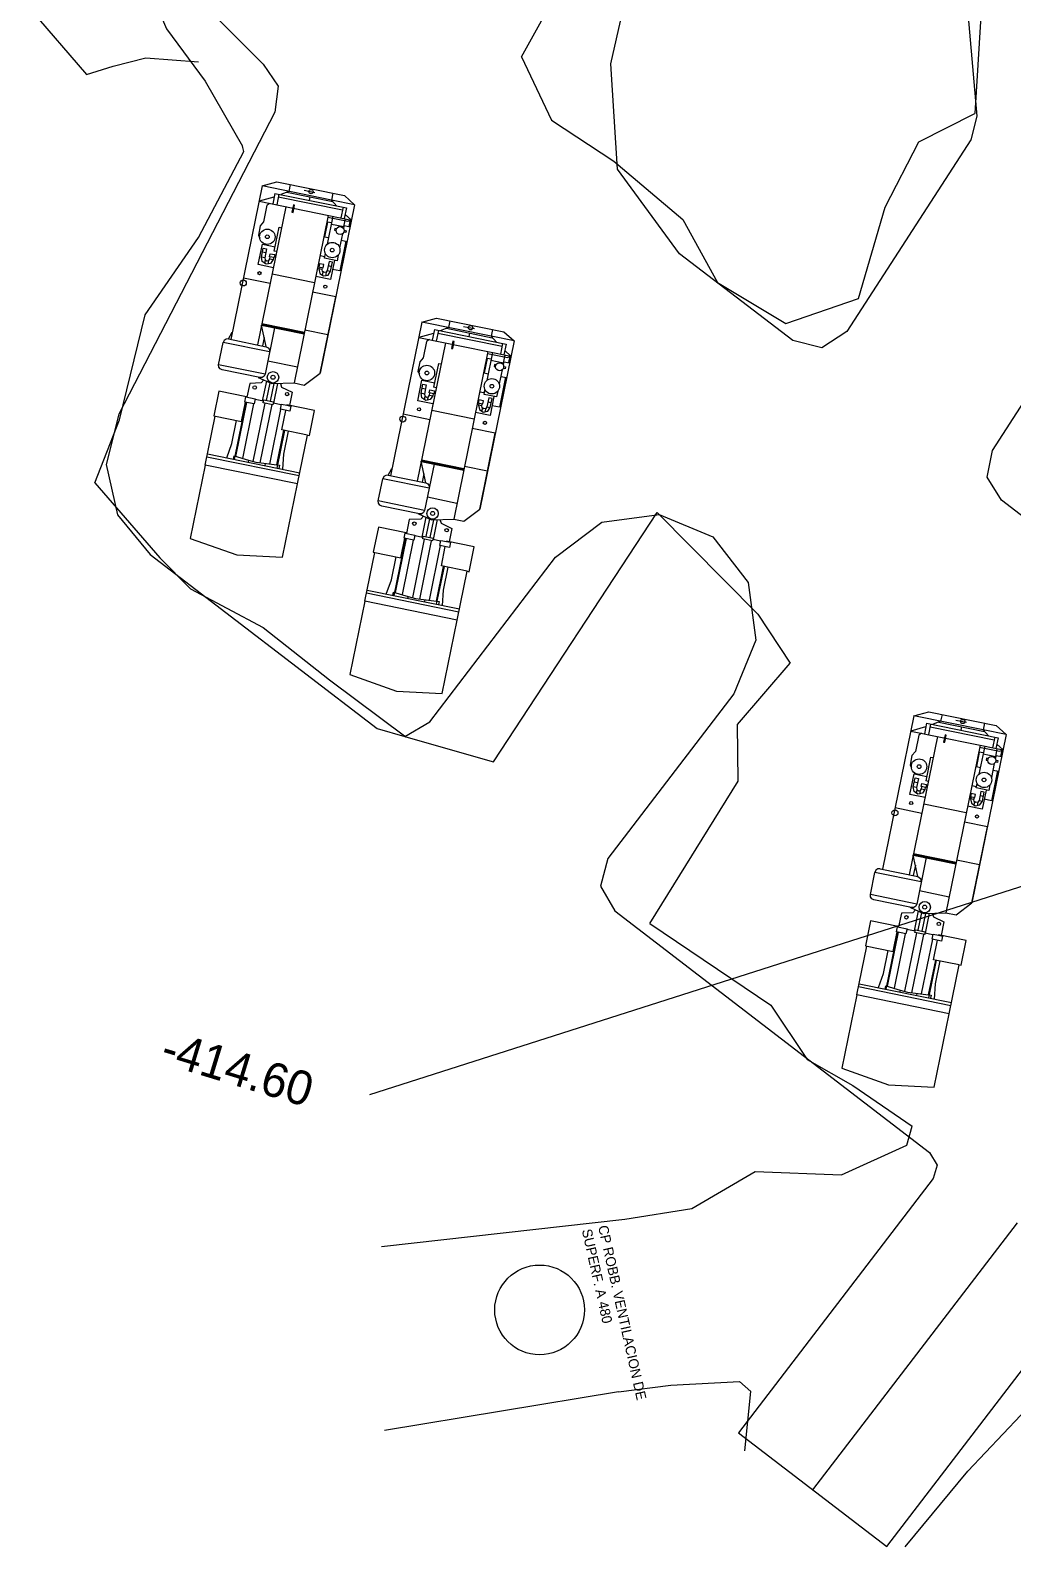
# Model space of a CAD drawing. Extents: x -47776 to 11079, y 0 to 10209.
# Drawn here: x 10630.56 to 10656.81, y 9797.02 to 9837.57 of the extents above; entities that cross this region are included whole.
import ezdxf

# ---------------------------------------------------------------- set-up
doc = ezdxf.new("R2010")
doc.units = 0
doc.header["$MEASUREMENT"] = 0
for name, color, linetype in [('CF-480-7855-EW-SCR', 226, 'Continuous'), ('F-480-7606-W-SCR', 5, 'Continuous'), ('PROYECTOS', 7, 'Continuous'), ('SCOPP-', 5, 'Continuous'), ('TALLER-480-6-SCR', 4, 'Continuous')]:
    doc.layers.add(name, color=color, linetype=linetype)

msp = doc.modelspace()

# ---------------------------------------------------------------- linework, layer by layer
at = {"layer": 'CF-480-7855-EW-SCR', "color": 5, "linetype": 'Continuous', "lineweight": 0, "elevation": -411.11, "flags": 128}
msp.add_lwpolyline([(10631.768, 9840.573), (10631.42, 9839.402), (10631.142, 9838.501), (10630.555, 9838.127), (10632.058, 9836.386), (10632.775, 9836.608), (10633.642, 9836.828), (10635.052, 9836.725)], dxfattribs=at)
at = {"layer": 'CF-480-7855-EW-SCR', "color": 5, "linetype": 'Continuous', "lineweight": 0}
for points in [[(10631.761, 9840.579, -414.146), (10633.549, 9839.139, -414.26), (10634.201, 9837.606, -414.411), (10635.231, 9836.207, -414.563), (10636.233, 9834.472, -414.367)], [(10631.761, 9840.579, -409.746), (10633.549, 9839.139, -409.76), (10634.201, 9837.606, -409.911), (10635.231, 9836.207, -409.763), (10636.233, 9834.472, -410.167)], [(10643.697, 9836.855, -410.167), (10644.946, 9839.114, -410.072)], [(10643.697, 9836.855, -414.467), (10644.946, 9839.114, -414.472)], [(10632.283, 9825.469, -415.616), (10632.944, 9827.154, -415.78), (10633.627, 9829.957, -414.381), (10635.056, 9832.028, -414.37), (10636.266, 9834.328, -414.363), (10636.233, 9834.472, -414.367)], [(10632.283, 9825.469, -410.616), (10632.944, 9827.154, -410.78), (10633.627, 9829.957, -410.081), (10635.056, 9832.028, -410.17), (10636.266, 9834.328, -410.163), (10636.233, 9834.472, -410.167)]]:
    msp.add_polyline3d(points, dxfattribs=at)
at = {"layer": 'F-480-7606-W-SCR', "color": 5, "linetype": 'Continuous', "lineweight": 0}
msp.add_circle((10644.182, 9803.35), 1.2, dxfattribs=at)
at = {"layer": 'PROYECTOS', "color": 3, "linetype": 'Continuous', "lineweight": 0, "flags": 128}
for points in [[(10673.98, 9841.644), (10672.585, 9838.735), (10671.78, 9838.18), (10660.265, 9837.055), (10659.891, 9837.171), (10659.698, 9837.528), (10659.36, 9841.449), (10655.374, 9841.1), (10655.884, 9835.266), (10655.724, 9834.635), (10652.401, 9829.512), (10651.734, 9829.076), (10650.961, 9829.27), (10647.924, 9831.593), (10646.262, 9833.857), (10646.085, 9836.666), (10648.193, 9845.954), (10649.848, 9849.09), (10651.762, 9851.089), (10654.445, 9851.764), (10657.076, 9850.898)], [(10633.841, 9839.603), (10636.787, 9836.659), (10637.185, 9836.072), (10637.102, 9835.38), (10632.922, 9827.301), (10632.588, 9825.959), (10632.891, 9824.612), (10633.761, 9823.545), (10639.836, 9818.897), (10640.578, 9818.687), (10641.241, 9819.071), (10644.609, 9823.474), (10645.848, 9824.416), (10647.383, 9824.617), (10648.815, 9824.022), (10649.76, 9822.797), (10649.966, 9821.261), (10649.376, 9819.822), (10646.005, 9815.421), (10645.81, 9814.685), (10646.195, 9814.025), (10654.618, 9807.559), (10654.819, 9807.223), (10654.715, 9806.865), (10649.5, 9800.063), (10653.471, 9797.02), (10658.685, 9803.82)], [(10668.933, 9832.876), (10669.263, 9832.793), (10669.466, 9832.51), (10669.433, 9832.167), (10663.987, 9820.803), (10663.316, 9820.262), (10662.47, 9820.444), (10656.536, 9825), (10656.155, 9825.618), (10656.3, 9826.33), (10659.184, 9830.788), (10660.153, 9831.728), (10661.426, 9832.15), (10668.933, 9832.876)], [(10664.305, 9816.979), (10639.635, 9809.103)]]:
    msp.add_lwpolyline(points, dxfattribs=at)
at = {"layer": 'PROYECTOS', "color": 1, "linetype": 'Continuous', "lineweight": 0, "flags": 128}
msp.add_lwpolyline([(10651.489, 9798.539), (10656.964, 9805.682)], dxfattribs=at)
at = {"layer": 'SCOPP-', "color": 1, "linetype": 'Continuous', "lineweight": 0, "flags": 128}
for points in [[(10636.76, 9833.405), (10635.922, 9829.299)], [(10636.76, 9833.405), (10637.155, 9833.513), (10638.958, 9833.145), (10639.229, 9832.901), (10638.612, 9833.027), (10636.76, 9833.405)], [(10637.475, 9833.259), (10637.254, 9833.174)], [(10637.512, 9833.44), (10637.475, 9833.259)], [(10637.879, 9833.291), (10638.17, 9833.231)], [(10637.392, 9832.85), (10636.636, 9829.153)], [(10636.964, 9832.938), (10636.888, 9832.888), (10636.798, 9832.448), (10636.708, 9832.34), (10636.657, 9832.088), (10636.694, 9832.011)], [(10637.071, 9833.105), (10636.677, 9832.996)], [(10636.677, 9832.996), (10639.146, 9832.492)], [(10637.099, 9833.206), (10637.041, 9832.922)], [(10637.099, 9833.206), (10639.013, 9832.815)], [(10637.206, 9833.184), (10637.148, 9832.9)], [(10637.191, 9833.112), (10638.908, 9832.762)], [(10637.422, 9833.238), (10638.647, 9832.988)], [(10637.594, 9832.896), (10637.555, 9832.703), (10637.587, 9832.696), (10637.626, 9832.889), (10637.594, 9832.896)], [(10638.037, 9833.113), (10638.018, 9833.018)], [(10639.229, 9832.901), (10638.31, 9828.4)], [(10638.649, 9833.208), (10638.612, 9833.027)], [(10638.612, 9833.027), (10638.756, 9832.867)], [(10638.529, 9832.618), (10637.613, 9828.136)], [(10638.653, 9832.593), (10638.501, 9831.846)], [(10638.518, 9832.568), (10639.05, 9832.459), (10639.146, 9832.492)], [(10638.611, 9832.386), (10638.948, 9832.317), (10638.99, 9832.524)], [(10638.922, 9832.833), (10638.864, 9832.55)], [(10639.013, 9832.815), (10638.955, 9832.531)], [(10638.978, 9832.643), (10639.146, 9832.492)], [(10639.114, 9832.499), (10639.078, 9832.32)], [(10637.146, 9831.65), (10637.084, 9831.662), (10637.214, 9832.3), (10637.277, 9832.287)], [(10638.617, 9832.414), (10638.51, 9832.436), (10638.431, 9832.046), (10638.537, 9832.024)], [(10638.749, 9832.26), (10638.704, 9832.27), (10638.694, 9832.221), (10638.736, 9832.212)], [(10638.909, 9832.125), (10638.832, 9831.751)], [(10638.948, 9832.317), (10638.937, 9832.263)], [(10638.95, 9832.219), (10639.003, 9832.208), (10638.993, 9832.16), (10638.943, 9832.17)], [(10638.954, 9832.346), (10639.109, 9832.314)], [(10637.058, 9831.217), (10636.653, 9831.3), (10636.765, 9831.85), (10637.108, 9831.78)], [(10637.065, 9831.49), (10637.054, 9831.436), (10636.985, 9831.335), (10636.864, 9831.312), (10636.763, 9831.38), (10636.74, 9831.501), (10636.79, 9831.744), (10636.879, 9831.726)], [(10636.856, 9831.615), (10636.767, 9831.633)], [(10636.879, 9831.726), (10636.829, 9831.483), (10636.839, 9831.43), (10636.883, 9831.401), (10636.935, 9831.411), (10636.965, 9831.455), (10636.976, 9831.508)], [(10638.998, 9831.93), (10638.835, 9831.131), (10638.64, 9831.171)], [(10638.874, 9831.955), (10639.03, 9831.923)], [(10636.829, 9831.483), (10636.74, 9831.501)], [(10636.84, 9831.428), (10636.82, 9831.328)], [(10636.928, 9831.407), (10636.908, 9831.309)], [(10636.975, 9831.593), (10637.097, 9831.568), (10637.08, 9831.487), (10636.958, 9831.512), (10636.975, 9831.593)], [(10636.965, 9831.455), (10637.054, 9831.436)], [(10638.691, 9831.419), (10638.586, 9830.905), (10638.195, 9830.985)], [(10638.411, 9831.3), (10638.289, 9831.325), (10638.272, 9831.243), (10638.395, 9831.218), (10638.411, 9831.3)], [(10638.288, 9831.24), (10638.277, 9831.187), (10638.301, 9831.066), (10638.402, 9830.997), (10638.523, 9831.021), (10638.591, 9831.122), (10638.641, 9831.366), (10638.552, 9831.384)], [(10638.432, 9831.509), (10638.307, 9831.535)], [(10638.552, 9831.384), (10638.502, 9831.141), (10638.473, 9831.097), (10638.42, 9831.086), (10638.376, 9831.116), (10638.366, 9831.168), (10638.377, 9831.222)], [(10638.792, 9831.556), (10638.762, 9831.405), (10638.425, 9831.474), (10638.45, 9831.598)], [(10638.529, 9831.273), (10638.618, 9831.254)], [(10636.972, 9830.796), (10636.257, 9830.942)], [(10637.025, 9831.053), (10638.161, 9830.821)], [(10638.366, 9831.168), (10638.277, 9831.187)], [(10638.381, 9831.11), (10638.361, 9831.012)], [(10638.47, 9831.095), (10638.45, 9830.995)], [(10638.502, 9831.141), (10638.591, 9831.122)], [(10636.656, 9828.286), (10637.018, 9828.119), (10637.613, 9828.136), (10637.887, 9828.08), (10638.31, 9828.4), (10638.726, 9830.437)], [(10638.726, 9830.437), (10638.109, 9830.563)], [(10637.09, 9829.611), (10636.837, 9828.371), (10635.595, 9828.625)], [(10636.867, 9829.107), (10636.744, 9829.684)], [(10637.881, 9829.449), (10636.744, 9829.682)], [(10636.744, 9829.682), (10637.881, 9829.449)], [(10637.888, 9829.482), (10636.751, 9829.714)], [(10636.751, 9829.714), (10637.888, 9829.482)], [(10641.03, 9829.763), (10640.191, 9825.657)], [(10641.03, 9829.763), (10641.425, 9829.872), (10643.228, 9829.503), (10643.499, 9829.259), (10642.882, 9829.385), (10641.03, 9829.763)], [(10641.745, 9829.617), (10641.523, 9829.533)], [(10641.782, 9829.799), (10641.745, 9829.617)], [(10642.149, 9829.649), (10642.44, 9829.59)], [(10635.595, 9828.625), (10635.716, 9829.218)], [(10635.858, 9829.312), (10635.796, 9829.308), (10635.744, 9829.274), (10635.716, 9829.218)], [(10636.958, 9828.965), (10635.716, 9829.218)], [(10635.858, 9829.312), (10635.96, 9829.49)], [(10635.858, 9829.312), (10636.864, 9829.106)], [(10636.815, 9829.35), (10636.769, 9829.126)], [(10638.518, 9829.42), (10637.901, 9829.546)], [(10641.662, 9829.209), (10640.906, 9825.511)], [(10641.234, 9829.296), (10641.158, 9829.246), (10641.068, 9828.807), (10640.978, 9828.698), (10640.927, 9828.446), (10640.964, 9828.369)], [(10641.341, 9829.463), (10640.947, 9829.355)], [(10640.947, 9829.355), (10643.416, 9828.85)], [(10641.368, 9829.564), (10641.31, 9829.28)], [(10641.368, 9829.564), (10643.283, 9829.173)], [(10641.476, 9829.542), (10641.418, 9829.258)], [(10641.461, 9829.471), (10643.177, 9829.12)], [(10641.692, 9829.597), (10642.917, 9829.347)], [(10641.864, 9829.254), (10641.824, 9829.061), (10641.857, 9829.054), (10641.896, 9829.248), (10641.864, 9829.254)], [(10642.307, 9829.471), (10642.288, 9829.377)], [(10643.499, 9829.259), (10642.58, 9824.758)], [(10642.919, 9829.566), (10642.882, 9829.385)], [(10642.882, 9829.385), (10643.026, 9829.226)], [(10636.864, 9829.106), (10636.92, 9829.078), (10636.954, 9829.027), (10636.958, 9828.965)], [(10642.798, 9828.976), (10641.883, 9824.495)], [(10642.887, 9828.773), (10642.78, 9828.794), (10642.701, 9828.404), (10642.807, 9828.382)], [(10642.923, 9828.951), (10642.771, 9828.205)], [(10642.788, 9828.926), (10643.32, 9828.818), (10643.416, 9828.85)], [(10642.881, 9828.744), (10643.218, 9828.675), (10643.26, 9828.882)], [(10643.192, 9829.192), (10643.134, 9828.908)], [(10643.283, 9829.173), (10643.225, 9828.889)], [(10643.248, 9829.001), (10643.416, 9828.85)], [(10643.384, 9828.857), (10643.348, 9828.679)], [(10635.689, 9828.483), (10635.633, 9828.511), (10635.599, 9828.563), (10635.595, 9828.625)], [(10636.695, 9828.278), (10635.689, 9828.483)], [(10636.91, 9828.73), (10637.701, 9828.568)], [(10641.416, 9828.008), (10641.354, 9828.021), (10641.484, 9828.658), (10641.546, 9828.645)], [(10643.019, 9828.619), (10642.973, 9828.628), (10642.964, 9828.579), (10643.006, 9828.57)], [(10643.178, 9828.483), (10643.102, 9828.109)], [(10643.218, 9828.675), (10643.207, 9828.621)], [(10643.22, 9828.578), (10643.273, 9828.567), (10643.263, 9828.518), (10643.213, 9828.528)], [(10643.224, 9828.704), (10643.379, 9828.672)], [(10636.806, 9828.217), (10636.733, 9828.138), (10636.426, 9828.124), (10636.351, 9827.757)], [(10636.837, 9828.371), (10636.809, 9828.316), (10636.757, 9828.282), (10636.695, 9828.278)], [(10636.872, 9828.186), (10636.763, 9827.654)], [(10636.964, 9828.144), (10636.964, 9828.144), (10636.867, 9827.669)], [(10637.07, 9828.121), (10636.973, 9827.648), (10636.973, 9827.648)], [(10637.171, 9828.124), (10637.063, 9827.593)], [(10637.245, 9828.126), (10637.28, 9828.026), (10637.563, 9827.891), (10637.49, 9827.533)], [(10641.328, 9827.575), (10640.923, 9827.658), (10641.035, 9828.208), (10641.378, 9828.138)], [(10641.335, 9827.848), (10641.324, 9827.795), (10641.255, 9827.693), (10641.134, 9827.67), (10641.033, 9827.739), (10641.009, 9827.859), (10641.059, 9828.103), (10641.148, 9828.084)], [(10641.126, 9827.973), (10641.037, 9827.991)], [(10641.148, 9828.084), (10641.098, 9827.841), (10641.108, 9827.789), (10641.153, 9827.759), (10641.205, 9827.769), (10641.235, 9827.813), (10641.246, 9827.867)], [(10643.268, 9828.288), (10643.105, 9827.49), (10642.91, 9827.529)], [(10643.144, 9828.313), (10643.3, 9828.282)], [(10636.336, 9827.76), (10636.338, 9827.768), (10635.598, 9827.92), (10635.462, 9827.255), (10636.202, 9827.104), (10636.309, 9827.624)], [(10636.324, 9827.621), (10636.012, 9826.094)], [(10636.343, 9827.617), (10636.048, 9826.173)], [(10636.53, 9827.578), (10636.232, 9826.119)], [(10636.575, 9827.711), (10636.547, 9827.575), (10636.292, 9827.627), (10636.319, 9827.763), (10636.575, 9827.711)], [(10636.826, 9827.598), (10636.508, 9826.037)], [(10636.792, 9827.648), (10636.571, 9827.693)], [(10637.269, 9827.551), (10637.056, 9827.594), (10637.048, 9827.553), (10636.784, 9827.606), (10636.8, 9827.683), (10637.063, 9827.629), (10637.056, 9827.594)], [(10641.098, 9827.841), (10641.009, 9827.859)], [(10641.11, 9827.786), (10641.09, 9827.686)], [(10641.198, 9827.765), (10641.178, 9827.667)], [(10641.245, 9827.952), (10641.367, 9827.927), (10641.35, 9827.845), (10641.228, 9827.87), (10641.245, 9827.952)], [(10641.235, 9827.813), (10641.324, 9827.795)], [(10642.96, 9827.778), (10642.855, 9827.263), (10642.465, 9827.343)], [(10642.681, 9827.658), (10642.559, 9827.683), (10642.542, 9827.602), (10642.664, 9827.577), (10642.681, 9827.658)], [(10642.558, 9827.598), (10642.547, 9827.545), (10642.57, 9827.424), (10642.672, 9827.356), (10642.793, 9827.379), (10642.861, 9827.481), (10642.911, 9827.724), (10642.822, 9827.742)], [(10642.702, 9827.868), (10642.577, 9827.893)], [(10642.822, 9827.742), (10642.772, 9827.499), (10642.743, 9827.455), (10642.69, 9827.445), (10642.646, 9827.475), (10642.636, 9827.527), (10642.647, 9827.58)], [(10643.062, 9827.915), (10643.031, 9827.763), (10642.695, 9827.832), (10642.72, 9827.956)], [(10642.799, 9827.631), (10642.888, 9827.613)], [(10634.835, 9823.98), (10636.082, 9823.54), (10637.304, 9823.475), (10637.705, 9825.436), (10637.972, 9826.743), (10638.024, 9826.732), (10638.16, 9827.396), (10637.419, 9827.548), (10637.417, 9827.539), (10637.528, 9827.517), (10637.5, 9827.38), (10637.245, 9827.432), (10637.273, 9827.569), (10637.417, 9827.539)], [(10635.236, 9825.941), (10635.502, 9827.247)], [(10637.014, 9827.559), (10636.695, 9826.001)], [(10637.253, 9827.431), (10636.955, 9825.969)], [(10637.972, 9826.743), (10637.283, 9826.883), (10637.389, 9827.403)], [(10641.242, 9827.154), (10640.527, 9827.3)], [(10641.294, 9827.411), (10642.431, 9827.179)], [(10642.636, 9827.527), (10642.547, 9827.545)], [(10642.651, 9827.468), (10642.631, 9827.37)], [(10642.74, 9827.453), (10642.719, 9827.353)], [(10642.772, 9827.499), (10642.861, 9827.481)], [(10635.81, 9826.135), (10635.949, 9826.517), (10636.075, 9827.13)], [(10637.334, 9826.873), (10637.145, 9825.946)], [(10637.354, 9826.869), (10637.149, 9825.862)], [(10637.454, 9826.848), (10637.328, 9826.235), (10637.307, 9825.829)], [(10640.925, 9824.644), (10641.287, 9824.478), (10641.883, 9824.495), (10642.157, 9824.439), (10642.58, 9824.758), (10642.996, 9826.796)], [(10642.996, 9826.796), (10642.379, 9826.922)], [(10635.281, 9826.163), (10637.75, 9825.659)], [(10635.297, 9826.24), (10637.766, 9825.736)], [(10635.988, 9826.099), (10636.006, 9826.186), (10636.391, 9826.072), (10636.587, 9826.014), (10637.223, 9825.937), (10637.205, 9825.85)], [(10636.391, 9826.072), (10636.38, 9826.019)], [(10636.839, 9825.983), (10636.828, 9825.927)], [(10641.36, 9825.969), (10641.106, 9824.73), (10639.865, 9824.983)], [(10641.137, 9825.465), (10641.014, 9826.042)], [(10642.151, 9825.808), (10641.014, 9826.04)], [(10641.014, 9826.04), (10642.151, 9825.808)], [(10642.158, 9825.84), (10641.021, 9826.072)], [(10641.021, 9826.072), (10642.158, 9825.84)], [(10637.705, 9825.436), (10635.236, 9825.941), (10634.835, 9823.98)], [(10639.865, 9824.983), (10639.986, 9825.577)], [(10640.128, 9825.67), (10640.066, 9825.666), (10640.013, 9825.632), (10639.986, 9825.577)], [(10641.228, 9825.323), (10639.986, 9825.577)], [(10640.128, 9825.67), (10640.229, 9825.848)], [(10640.128, 9825.67), (10641.134, 9825.465)], [(10641.085, 9825.708), (10641.039, 9825.484)], [(10642.788, 9825.779), (10642.171, 9825.905)], [(10641.134, 9825.465), (10641.19, 9825.437), (10641.224, 9825.385), (10641.228, 9825.323)], [(10639.958, 9824.842), (10639.903, 9824.87), (10639.869, 9824.921), (10639.865, 9824.983)], [(10640.965, 9824.636), (10639.958, 9824.842)], [(10641.18, 9825.088), (10641.971, 9824.926)], [(10641.075, 9824.575), (10641.003, 9824.496), (10640.696, 9824.483), (10640.621, 9824.115)], [(10641.106, 9824.73), (10641.079, 9824.674), (10641.027, 9824.64), (10640.965, 9824.636)], [(10641.142, 9824.545), (10641.033, 9824.012)], [(10641.234, 9824.502), (10641.234, 9824.502), (10641.137, 9824.028)], [(10641.34, 9824.479), (10641.243, 9824.006), (10641.243, 9824.006)], [(10641.441, 9824.482), (10641.333, 9823.951)], [(10641.515, 9824.484), (10641.55, 9824.384), (10641.833, 9824.249), (10641.76, 9823.892)], [(10639.105, 9820.338), (10640.352, 9819.898), (10641.574, 9819.834), (10641.974, 9821.795), (10642.241, 9823.101), (10642.294, 9823.09), (10642.429, 9823.755), (10641.689, 9823.906), (10641.687, 9823.898), (10641.798, 9823.875), (10641.77, 9823.739), (10641.515, 9823.791), (10641.542, 9823.927), (10641.687, 9823.898)], [(10640.606, 9824.118), (10640.608, 9824.127), (10639.868, 9824.278), (10639.732, 9823.614), (10640.472, 9823.462), (10640.578, 9823.982)], [(10640.593, 9823.979), (10640.281, 9822.452)], [(10640.612, 9823.975), (10640.318, 9822.532)], [(10640.8, 9823.937), (10640.502, 9822.477)], [(10640.845, 9824.07), (10640.817, 9823.933), (10640.561, 9823.985), (10640.589, 9824.122), (10640.845, 9824.07)], [(10641.096, 9823.956), (10640.777, 9822.396)], [(10641.062, 9824.006), (10640.841, 9824.052)], [(10641.539, 9823.909), (10641.326, 9823.952), (10641.318, 9823.911), (10641.054, 9823.965), (10641.069, 9824.041), (10641.333, 9823.988), (10641.326, 9823.952)], [(10639.505, 9822.299), (10639.772, 9823.605)], [(10641.283, 9823.918), (10640.965, 9822.359)], [(10641.523, 9823.789), (10641.225, 9822.328)], [(10642.241, 9823.101), (10641.553, 9823.242), (10641.659, 9823.761)], [(10640.08, 9822.493), (10640.219, 9822.875), (10640.345, 9823.488)], [(10641.604, 9823.231), (10641.415, 9822.305)], [(10641.624, 9823.227), (10641.418, 9822.22)], [(10641.723, 9823.207), (10641.598, 9822.593), (10641.576, 9822.188)], [(10639.551, 9822.522), (10642.02, 9822.017)], [(10639.567, 9822.598), (10642.036, 9822.094)], [(10640.258, 9822.457), (10640.276, 9822.544), (10640.661, 9822.43), (10640.857, 9822.372), (10641.493, 9822.295), (10641.475, 9822.208)], [(10640.661, 9822.43), (10640.65, 9822.377)], [(10641.109, 9822.342), (10641.098, 9822.286)], [(10641.974, 9821.795), (10639.505, 9822.299), (10639.105, 9820.338)], [(10654.197, 9819.237), (10653.358, 9815.131)], [(10654.197, 9819.237), (10654.592, 9819.345), (10656.395, 9818.977), (10656.666, 9818.732), (10656.049, 9818.859), (10654.197, 9819.237)], [(10654.912, 9819.091), (10654.691, 9819.006)], [(10654.859, 9819.07), (10656.084, 9818.82)], [(10654.949, 9819.272), (10654.912, 9819.091)], [(10655.316, 9819.123), (10655.607, 9819.063)], [(10654.829, 9818.682), (10654.073, 9814.985)], [(10654.401, 9818.77), (10654.325, 9818.72), (10654.235, 9818.28), (10654.145, 9818.172), (10654.094, 9817.92), (10654.131, 9817.843)], [(10654.508, 9818.937), (10654.114, 9818.828)], [(10654.114, 9818.828), (10656.583, 9818.324)], [(10654.535, 9819.038), (10654.477, 9818.754)], [(10654.535, 9819.038), (10656.45, 9818.647)], [(10654.643, 9819.016), (10654.585, 9818.732)], [(10654.628, 9818.944), (10656.345, 9818.594)], [(10655.031, 9818.728), (10654.992, 9818.535), (10655.024, 9818.528), (10655.063, 9818.721), (10655.031, 9818.728)], [(10655.474, 9818.945), (10655.455, 9818.85)], [(10656.666, 9818.732), (10655.747, 9814.232)], [(10656.086, 9819.04), (10656.049, 9818.859)], [(10656.049, 9818.859), (10656.193, 9818.699)], [(10656.359, 9818.665), (10656.301, 9818.382)], [(10655.965, 9818.45), (10655.05, 9813.968)], [(10656.054, 9818.246), (10655.947, 9818.268), (10655.868, 9817.878), (10655.974, 9817.856)], [(10656.09, 9818.425), (10655.938, 9817.678)], [(10655.955, 9818.4), (10656.487, 9818.291), (10656.583, 9818.324)], [(10656.048, 9818.217), (10656.385, 9818.149), (10656.427, 9818.356)], [(10656.45, 9818.647), (10656.392, 9818.363)], [(10656.415, 9818.475), (10656.583, 9818.324)], [(10656.551, 9818.33), (10656.515, 9818.152)], [(10654.583, 9817.481), (10654.521, 9817.494), (10654.651, 9818.132), (10654.713, 9818.119)], [(10656.186, 9818.092), (10656.141, 9818.102), (10656.131, 9818.053), (10656.173, 9818.044)], [(10656.345, 9817.957), (10656.269, 9817.583)], [(10656.385, 9818.149), (10656.374, 9818.094)], [(10656.387, 9818.051), (10656.44, 9818.04), (10656.43, 9817.992), (10656.38, 9818.002)], [(10656.391, 9818.177), (10656.546, 9818.146)], [(10654.495, 9817.049), (10654.09, 9817.132), (10654.202, 9817.682), (10654.545, 9817.612)], [(10654.502, 9817.322), (10654.491, 9817.268), (10654.422, 9817.167), (10654.301, 9817.144), (10654.2, 9817.212), (10654.176, 9817.333), (10654.226, 9817.576), (10654.315, 9817.558)], [(10654.293, 9817.447), (10654.204, 9817.465)], [(10654.315, 9817.558), (10654.265, 9817.315), (10654.276, 9817.262), (10654.32, 9817.233), (10654.372, 9817.243), (10654.402, 9817.287), (10654.413, 9817.34)], [(10656.435, 9817.762), (10656.272, 9816.963), (10656.077, 9817.003)], [(10656.311, 9817.787), (10656.467, 9817.755)], [(10654.265, 9817.315), (10654.176, 9817.333)], [(10654.277, 9817.26), (10654.257, 9817.16)], [(10654.365, 9817.239), (10654.345, 9817.141)], [(10654.412, 9817.425), (10654.534, 9817.4), (10654.517, 9817.319), (10654.395, 9817.344), (10654.412, 9817.425)], [(10654.402, 9817.287), (10654.491, 9817.268)], [(10656.128, 9817.251), (10656.022, 9816.737), (10655.632, 9816.817)], [(10655.848, 9817.132), (10655.726, 9817.157), (10655.709, 9817.075), (10655.831, 9817.05), (10655.848, 9817.132)], [(10655.725, 9817.072), (10655.714, 9817.018), (10655.737, 9816.898), (10655.839, 9816.829), (10655.96, 9816.853), (10656.028, 9816.954), (10656.078, 9817.198), (10655.989, 9817.216)], [(10655.869, 9817.341), (10655.744, 9817.367)], [(10655.989, 9817.216), (10655.939, 9816.973), (10655.91, 9816.928), (10655.857, 9816.918), (10655.813, 9816.948), (10655.803, 9817), (10655.814, 9817.054)], [(10656.229, 9817.388), (10656.198, 9817.237), (10655.862, 9817.306), (10655.887, 9817.43)], [(10655.966, 9817.105), (10656.055, 9817.086)], [(10654.409, 9816.627), (10653.694, 9816.773)], [(10654.461, 9816.885), (10655.598, 9816.653)], [(10655.803, 9817), (10655.714, 9817.018)], [(10655.818, 9816.942), (10655.798, 9816.844)], [(10655.907, 9816.927), (10655.887, 9816.827)], [(10655.939, 9816.973), (10656.028, 9816.954)], [(10654.092, 9814.118), (10654.454, 9813.951), (10655.05, 9813.968), (10655.324, 9813.912), (10655.747, 9814.232), (10656.163, 9816.269)], [(10656.163, 9816.269), (10655.546, 9816.395)], [(10654.527, 9815.443), (10654.273, 9814.203), (10653.032, 9814.457)], [(10655.318, 9815.281), (10654.181, 9815.514)], [(10654.181, 9815.514), (10655.318, 9815.281)], [(10654.299, 9814.941), (10654.181, 9815.511)], [(10655.325, 9815.314), (10654.188, 9815.546)], [(10654.188, 9815.546), (10655.325, 9815.314)], [(10653.032, 9814.457), (10653.153, 9815.05)], [(10653.295, 9815.144), (10653.233, 9815.14), (10653.181, 9815.106), (10653.153, 9815.05)], [(10654.395, 9814.797), (10653.153, 9815.05)], [(10653.295, 9815.144), (10654.301, 9814.938)], [(10654.237, 9815.238), (10654.18, 9814.963)], [(10655.955, 9815.252), (10655.338, 9815.378)], [(10654.301, 9814.938), (10654.377, 9814.887), (10654.377, 9814.887), (10654.395, 9814.797)], [(10653.125, 9814.315), (10653.07, 9814.343), (10653.036, 9814.395), (10653.032, 9814.457)], [(10654.132, 9814.11), (10653.125, 9814.315)], [(10654.273, 9814.203), (10654.246, 9814.148), (10654.194, 9814.114), (10654.132, 9814.11)], [(10654.347, 9814.562), (10655.138, 9814.4)], [(10654.243, 9814.049), (10654.17, 9813.97), (10653.863, 9813.956), (10653.788, 9813.589)], [(10654.309, 9814.018), (10654.2, 9813.486)], [(10654.401, 9813.976), (10654.401, 9813.976), (10654.304, 9813.501)], [(10654.507, 9813.953), (10654.41, 9813.48), (10654.41, 9813.48)], [(10654.608, 9813.956), (10654.5, 9813.425)], [(10654.682, 9813.958), (10654.717, 9813.858), (10655, 9813.723), (10654.927, 9813.365)], [(10652.272, 9809.812), (10653.519, 9809.372), (10654.741, 9809.307), (10655.142, 9811.268), (10655.408, 9812.575), (10655.461, 9812.564), (10655.596, 9813.228), (10654.856, 9813.38), (10654.854, 9813.371), (10654.965, 9813.348), (10654.937, 9813.212), (10654.682, 9813.264), (10654.71, 9813.401), (10654.854, 9813.371)], [(10653.773, 9813.592), (10653.775, 9813.6), (10653.035, 9813.752), (10652.899, 9813.087), (10653.639, 9812.936), (10653.745, 9813.456)], [(10653.76, 9813.453), (10653.449, 9811.926)], [(10653.779, 9813.449), (10653.485, 9812.005)], [(10653.967, 9813.41), (10653.669, 9811.951)], [(10654.012, 9813.543), (10653.984, 9813.407), (10653.728, 9813.459), (10653.756, 9813.595), (10654.012, 9813.543)], [(10654.263, 9813.43), (10653.945, 9811.869)], [(10654.229, 9813.48), (10654.008, 9813.525)], [(10654.451, 9813.391), (10654.132, 9811.833)], [(10654.706, 9813.383), (10654.493, 9813.426), (10654.485, 9813.384), (10654.221, 9813.438), (10654.236, 9813.515), (10654.5, 9813.461), (10654.493, 9813.426)], [(10652.673, 9811.773), (10652.939, 9813.079)], [(10654.69, 9813.263), (10654.392, 9811.801)], [(10655.408, 9812.575), (10654.72, 9812.715), (10654.826, 9813.235)], [(10653.247, 9811.967), (10653.386, 9812.349), (10653.512, 9812.962)], [(10654.771, 9812.705), (10654.582, 9811.778)], [(10654.791, 9812.701), (10654.585, 9811.694)], [(10654.89, 9812.68), (10654.765, 9812.067), (10654.743, 9811.661)], [(10655.142, 9811.268), (10652.673, 9811.773), (10652.272, 9809.812)], [(10652.718, 9811.995), (10655.187, 9811.491)], [(10652.734, 9812.072), (10655.203, 9811.568)], [(10653.425, 9811.931), (10653.443, 9812.018), (10653.828, 9811.904), (10654.024, 9811.846), (10654.66, 9811.769), (10654.642, 9811.682)], [(10653.828, 9811.904), (10653.817, 9811.851)], [(10654.276, 9811.815), (10654.265, 9811.759)]]:
    msp.add_lwpolyline(points, dxfattribs=at)
at = {"layer": 'SCOPP-', "color": 1, "linetype": 'Continuous', "lineweight": 0}
for centre, radius in [((10638.066, 9833.252), 0.0574), ((10636.897, 9832.045), 0.206), ((10636.897, 9832.045), 0.0496), ((10638.844, 9832.21), 0.107), ((10638.635, 9831.69), 0.206), ((10638.635, 9831.69), 0.0496), ((10636.252, 9830.81), 0.0809), ((10636.687, 9831.071), 0.0426), ((10638.448, 9830.712), 0.0426), ((10642.336, 9829.611), 0.0574), ((10637.049, 9828.288), 0.153), ((10641.167, 9828.403), 0.206), ((10641.167, 9828.403), 0.0496), ((10643.113, 9828.568), 0.107), ((10636.559, 9828.016), 0.0462), ((10637.049, 9828.288), 0.0539), ((10642.905, 9828.048), 0.206), ((10642.905, 9828.048), 0.0496), ((10637.426, 9827.839), 0.0462), ((10640.522, 9827.169), 0.0809), ((10640.957, 9827.43), 0.0426), ((10642.718, 9827.07), 0.0426), ((10641.319, 9824.647), 0.153), ((10640.829, 9824.375), 0.0462), ((10641.319, 9824.647), 0.0539), ((10641.696, 9824.198), 0.0462), ((10655.503, 9819.084), 0.0574), ((10654.334, 9817.877), 0.206), ((10654.334, 9817.877), 0.0496), ((10656.28, 9818.042), 0.107), ((10656.072, 9817.522), 0.206), ((10656.072, 9817.522), 0.0496), ((10653.689, 9816.642), 0.0809), ((10654.124, 9816.903), 0.0426), ((10655.885, 9816.544), 0.0426), ((10654.486, 9814.12), 0.153), ((10653.996, 9813.848), 0.0462), ((10654.486, 9814.12), 0.0539), ((10654.863, 9813.671), 0.0462)]:
    msp.add_circle(centre, radius, dxfattribs=at)
at = {"layer": 'TALLER-480-6-SCR', "color": 5, "linetype": 'Continuous', "lineweight": 0, "flags": 128}
for elevation in [-409.869, -414.169]:
    msp.add_lwpolyline([(10646.29, 9801.161), (10640.032, 9800.13)], dxfattribs=dict(at, elevation=elevation))
at = {"layer": 'TALLER-480-6-SCR', "color": 5, "linetype": 'Continuous', "lineweight": 0}
for points in [[(10653.429, 9843.749, -410.419), (10655.445, 9840.593, -410.415), (10656.024, 9838.535, -410.712), (10655.831, 9835.34, -410.579)], [(10653.429, 9843.749, -414.619), (10655.445, 9840.593, -414.615), (10656.024, 9838.535, -414.712), (10655.831, 9835.34, -414.779)], [(10643.697, 9836.855, -410.167), (10644.497, 9835.164, -410.292), (10646.169, 9834.069, -410.257), (10648.012, 9832.504, -410.034), (10648.94, 9830.82, -410.289), (10650.767, 9829.723, -410.453)], [(10643.697, 9836.855, -414.467), (10644.497, 9835.164, -414.092), (10646.169, 9834.069, -414.157), (10648.012, 9832.504, -414.134), (10648.94, 9830.82, -414.389), (10650.767, 9829.723, -414.753)], [(10654.33, 9834.586, -410.32), (10655.831, 9835.34, -410.579)], [(10654.33, 9834.586, -414.62), (10655.831, 9835.34, -414.779)], [(10650.767, 9829.723, -410.453), (10652.714, 9830.393, -410.413), (10653.432, 9832.839, -410.762), (10654.33, 9834.586, -410.32), (10654.33, 9834.586, -410.32)], [(10650.767, 9829.723, -414.753), (10652.714, 9830.393, -414.713), (10653.432, 9832.839, -414.662), (10654.33, 9834.586, -414.62), (10654.33, 9834.586, -414.62)], [(10632.283, 9825.469, -415.616), (10634.021, 9823.46, -414.127), (10634.844, 9822.627, -414.144), (10636.788, 9821.594, -414.279), (10638.561, 9820.2, -414.214), (10640.605, 9818.676, -414.354), (10642.945, 9818.009, -414.392), (10647.325, 9824.675, -414.41), (10650.02, 9821.958, -414.567), (10650.89, 9820.644, -414.58)], [(10632.283, 9825.469, -410.616), (10634.021, 9823.46, -410.627), (10634.844, 9822.627, -410.344), (10636.788, 9821.594, -410.779), (10638.561, 9820.2, -410.714), (10640.605, 9818.676, -410.854), (10642.945, 9818.009, -410.692), (10647.325, 9824.675, -410.41), (10650.02, 9821.958, -410.767), (10650.89, 9820.644, -410.58)], [(10647.127, 9813.679, -410.512), (10649.493, 9817.492, -410.241), (10649.478, 9819.005, -410.159), (10650.89, 9820.644, -410.58)], [(10647.127, 9813.679, -414.729), (10649.493, 9817.492, -414.641), (10649.478, 9819.005, -414.559), (10650.89, 9820.644, -414.58)], [(10650.89, 9820.644, -414.58), (10650.89, 9820.644, -414.58)], [(10650.89, 9820.644, -410.58), (10650.89, 9820.644, -410.58)], [(10647.127, 9813.679, -410.512), (10650.37, 9811.499, -410.443), (10651.339, 9810.043, -410.667), (10652.561, 9809.352, -410.789), (10654.149, 9808.267, -410.72), (10654.149, 9808.267, -410.72), (10654.149, 9808.267, -410.72)], [(10647.127, 9813.679, -414.729), (10650.37, 9811.499, -414.743), (10651.339, 9810.043, -414.767), (10652.561, 9809.352, -414.789), (10654.149, 9808.267, -414.62), (10654.149, 9808.267, -414.62), (10654.149, 9808.267, -414.62)], [(10654.006, 9807.757, -414.25), (10654.006, 9807.757, -414.25), (10654.149, 9808.267, -414.62)], [(10654.006, 9807.757, -410.35), (10654.006, 9807.757, -410.35), (10654.149, 9808.267, -410.72)], [(10639.954, 9805.048, -409.869), (10646.465, 9805.775, -410.212), (10648.253, 9806.062, -410.066), (10649.95, 9807.05, -409.824), (10652.256, 9806.962, -410.392), (10654.006, 9807.757, -410.35)], [(10639.954, 9805.048, -414.169), (10646.465, 9805.775, -414.212), (10648.253, 9806.062, -414.366), (10649.95, 9807.05, -414.124), (10652.256, 9806.962, -414.192), (10654.006, 9807.757, -414.25)], [(10653.962, 9797.019, -410.01), (10655.635, 9799.038, -409.929), (10657.531, 9801.039, -410.056), (10659.015, 9802.938, -409.858), (10659.441, 9803.844, -410.042)], [(10653.962, 9797.019, -414.21), (10655.635, 9799.038, -414.329), (10657.531, 9801.039, -414.256), (10659.015, 9802.938, -414.358), (10659.441, 9803.844, -414.442)], [(10646.29, 9801.161, -414.169), (10647.692, 9801.341, -414.212), (10649.532, 9801.436, -414.366), (10649.837, 9801.167, -414.338)], [(10646.29, 9801.161, -409.869), (10647.692, 9801.341, -410.212), (10649.532, 9801.436, -410.066), (10649.837, 9801.167, -410.038)], [(10649.671, 9799.585, -414.21), (10649.837, 9801.167, -414.338)], [(10649.671, 9799.585, -410.01), (10649.837, 9801.167, -410.038)]]:
    msp.add_polyline3d(points, dxfattribs=at)

# ---------------------------------------------------------------- texts
at = {"layer": 'F-480-7606-W-SCR', "color": 5, "linetype": 'Continuous', "lineweight": 0, "insert": (10646.004, 9805.638), "char_height": 0.26684, "width": 5.17123, "attachment_point": 1, "rotation": 282.5959}
msp.add_mtext('CP ROBB. VENTILACION DE SUPERF. A 480', dxfattribs=at)
at = {"layer": 'PROYECTOS', "color": 3, "linetype": 'Continuous', "lineweight": 0, "insert": (10634.257, 9810.844), "char_height": 0.9121, "width": 7.50585, "attachment_point": 1, "rotation": 343.07}
msp.add_mtext('-414.60', dxfattribs=at)

doc.saveas('drawing.dxf')
